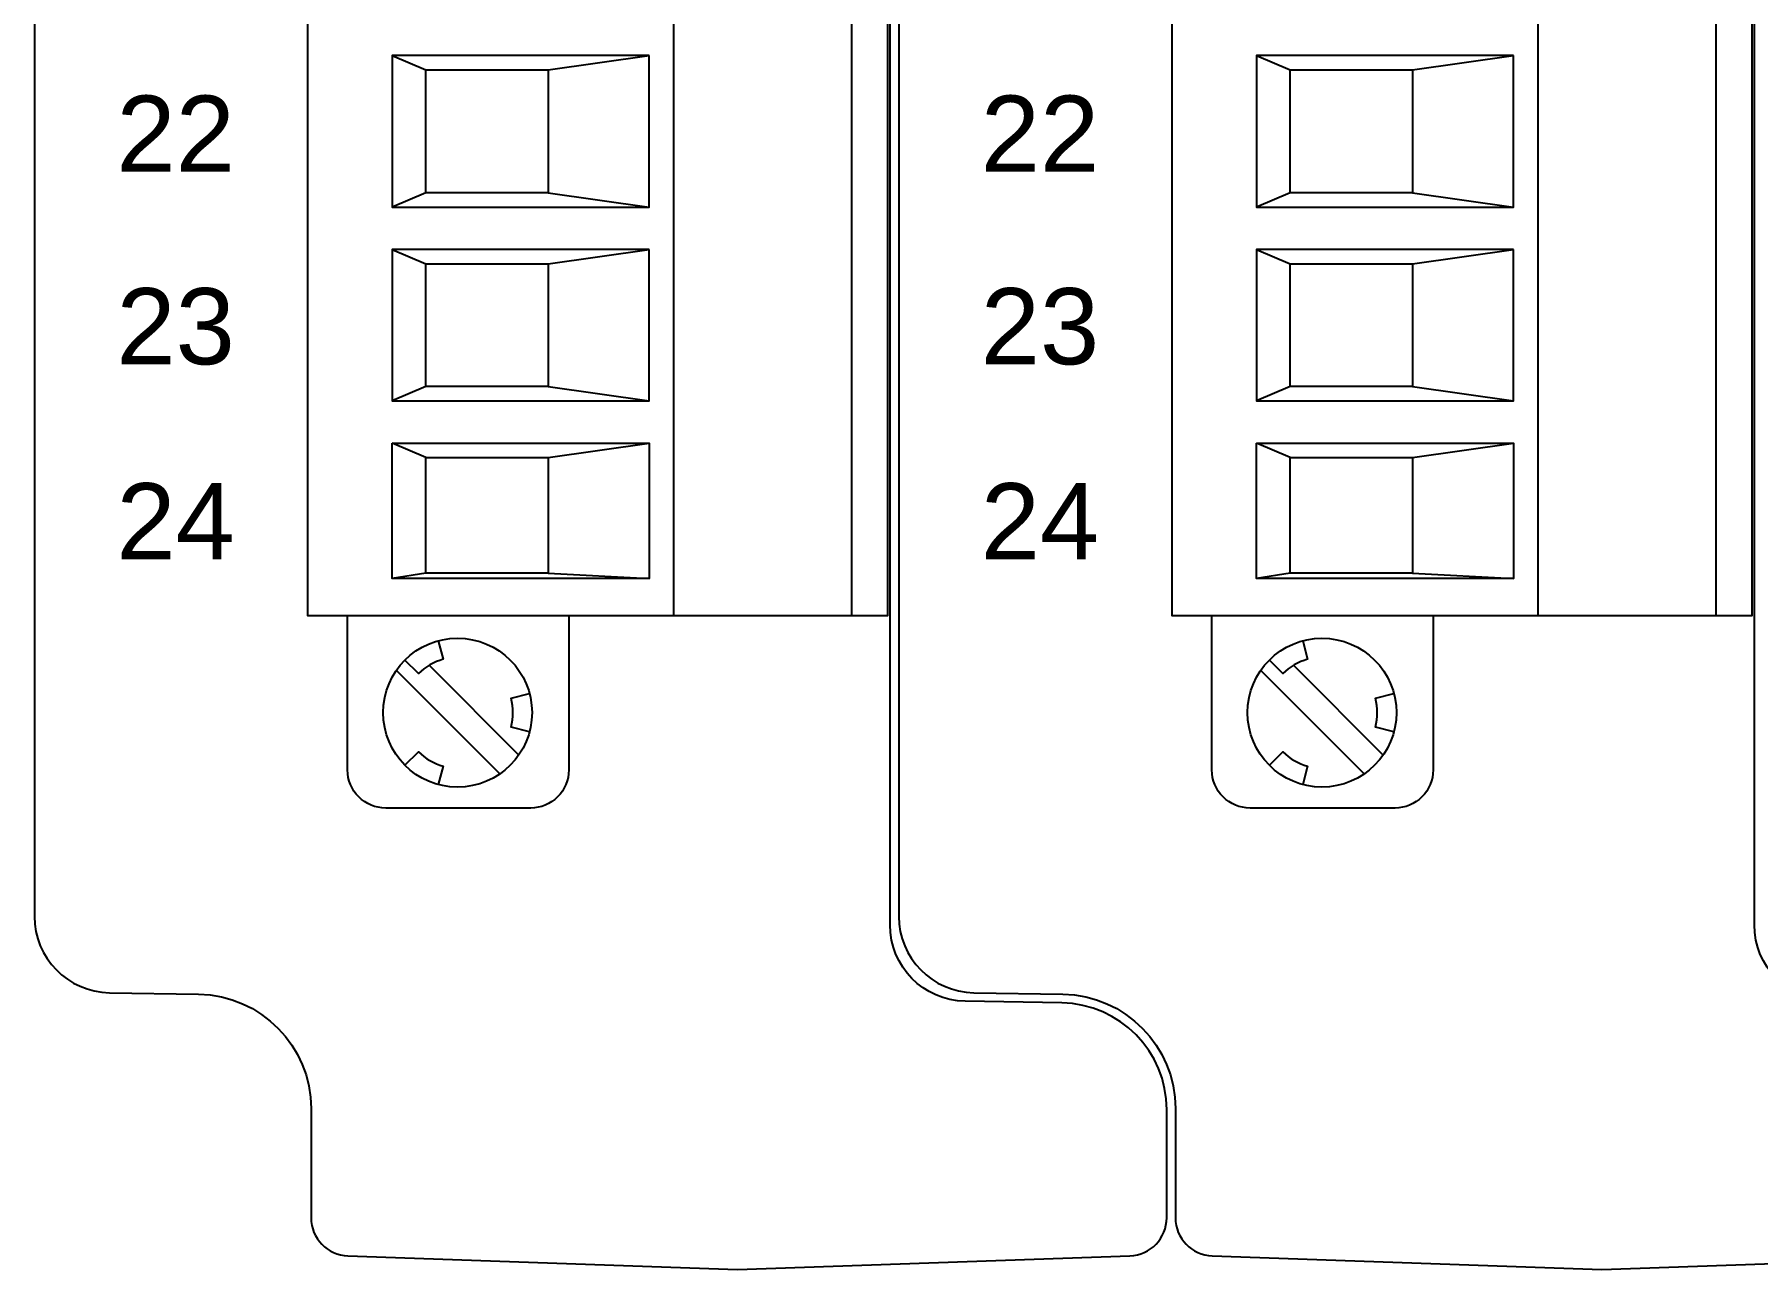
# Model space of a CAD drawing. Extents: x 1 to 47, y 1 to 35.
# Drawn here: x 35.821 to 37.599, y 9.779 to 11.054 of the extents above; entities that cross this region are included whole.
import ezdxf

# ---------------------------------------------------------------- set-up
doc = ezdxf.new("R2010")
doc.units = 0
doc.header["$MEASUREMENT"] = 0
for name, color, linetype in [('9_04__3__63_UNIVERSAL_BINA', 7, 'CONTINUOUS'), ('9_05__4__84_UNIVERSAL_BINA', 7, 'CONTINUOUS'), ('9_07__6__21_UNIVERSAL_BINA', 7, 'CONTINUOUS'), ('9_08__7__21_UNIVERSAL_BINA', 7, 'CONTINUOUS'), ('9_09__8__42_UNIVERSAL_BINA', 7, 'CONTINUOUS'), ('9_10__9__42_UNIVERSAL_BINA', 7, 'CONTINUOUS'), ('9_11__A__63_UNIVERSAL_BINA', 7, 'CONTINUOUS'), ('9_14__D__36_ELECTROMECHANI', 7, 'CONTINUOUS'), ('9_15__E__48_ELECTROMECHANI', 7, 'CONTINUOUS')]:
    doc.layers.add(name, color=color, linetype=linetype)
doc.styles.add('ARIAL', font='arial.ttf')

msp = doc.modelspace()

# ---------------------------------------------------------------- linework, layer by layer
at = {"layer": '9_04__3__63_UNIVERSAL_BINA'}
for points in [[(36.7125, 16.6987), (36.7125, 10.1436, 0.409111), (36.7899, 10.0649), (36.8819, 10.0633, -0.409111), (36.998, 9.9452), (36.998, 9.8325, 0.404026), (37.036, 9.7932), (37.438, 9.7791), (37.843, 9.7933, 0.404026), (37.881, 9.8326), (37.881, 9.9441, 0.409111), (37.7726, 10.0543), (37.6729, 10.056, -0.409111), (37.5955, 10.1348), (37.5955, 16.7075, -0.409111)], [(37.2639, 10.4539), (37.2639, 10.2948, -0.414214), (37.2246, 10.2555), (37.075, 10.2555, -0.414214), (37.0356, 10.2948), (37.0356, 10.4539)], [(37.1293, 10.428), (37.1344, 10.409, 0.131652), (37.1088, 10.3942), (37.0949, 10.4082)], [(37.2233, 10.334), (37.2043, 10.3391, 0.131652), (37.2043, 10.3687), (37.2233, 10.3737)], [(37.0949, 10.2996), (37.1088, 10.3135, 0.131652), (37.1344, 10.2987), (37.1293, 10.2797)]]:
    msp.add_lwpolyline(points, format="xyb", dxfattribs=at)
for points in [[(37.5929, 12.0539), (37.5929, 10.4539), (36.9945, 10.4539), (36.9945, 12.0539)], [(37.3468, 11.0321), (37.0817, 11.0321), (37.0817, 10.8756), (37.3468, 10.8756)], [(37.1165, 11.0173), (37.2425, 11.0173), (37.2425, 10.8905), (37.1165, 10.8905)], [(37.3468, 10.8321), (37.0817, 10.8321), (37.0817, 10.6756), (37.3468, 10.6756)], [(37.1165, 10.8173), (37.2425, 10.8173), (37.2425, 10.6905), (37.1165, 10.6905)], [(37.0817, 10.6321), (37.3468, 10.6321), (37.3468, 10.4925), (37.0817, 10.4925)], [(37.1165, 10.6173), (37.2425, 10.6173), (37.2425, 10.4978), (37.1165, 10.4978)]]:
    msp.add_lwpolyline(points, close=True, dxfattribs=at)
for points in [[(37.3724, 10.4539), (37.3724, 12.0539)], [(37.5556, 12.0539), (37.5556, 10.4539)], [(37.0817, 11.0321), (37.1165, 11.0173)], [(37.2425, 11.0173), (37.3468, 11.0321)], [(37.1165, 10.8905), (37.0817, 10.8756)], [(37.2425, 10.8905), (37.3468, 10.8756)], [(37.0817, 10.8321), (37.1165, 10.8173)], [(37.2425, 10.8173), (37.3468, 10.8321)], [(37.1165, 10.6905), (37.0817, 10.6756)], [(37.2425, 10.6905), (37.3468, 10.6756)], [(37.1165, 10.6173), (37.0817, 10.6321)], [(37.2425, 10.6173), (37.3468, 10.6321)], [(37.1165, 10.4978), (37.0817, 10.4925)], [(37.2425, 10.4978), (37.3468, 10.4925)], [(37.1197, 10.4028), (37.2123, 10.3102)], [(37.1928, 10.2907), (37.086, 10.3975)]]:
    msp.add_lwpolyline(points, dxfattribs=at)
msp.add_circle((37.1492, 10.3539), 0.0768, dxfattribs=at)
at = {"layer": '9_05__4__84_UNIVERSAL_BINA'}
for points in [[(35.8205, 16.6987), (35.8205, 10.1436, 0.409111), (35.8979, 10.0649), (35.9899, 10.0633, -0.409111), (36.106, 9.9452), (36.106, 9.8325, 0.404026), (36.144, 9.7932), (36.546, 9.7791), (36.951, 9.7933, 0.404026), (36.989, 9.8326), (36.989, 9.9441, 0.409111), (36.8806, 10.0543), (36.7809, 10.056, -0.409111), (36.7035, 10.1348), (36.7035, 16.7075, -0.409111)], [(36.7125, 16.6987), (36.7125, 10.1436, 0.409111), (36.7899, 10.0649), (36.8819, 10.0633, -0.409111), (36.998, 9.9452), (36.998, 9.8325, 0.404026), (37.036, 9.7932), (37.438, 9.7791), (37.843, 9.7933, 0.404026), (37.881, 9.8326), (37.881, 9.9441, 0.409111), (37.7726, 10.0543), (37.6729, 10.056, -0.409111), (37.5955, 10.1348), (37.5955, 16.7075, -0.409111)], [(36.3719, 10.4539), (36.3719, 10.2948, -0.414214), (36.3326, 10.2555), (36.183, 10.2555, -0.414214), (36.1436, 10.2948), (36.1436, 10.4539)], [(37.2639, 10.4539), (37.2639, 10.2948, -0.414214), (37.2246, 10.2555), (37.075, 10.2555, -0.414214), (37.0356, 10.2948), (37.0356, 10.4539)], [(36.2373, 10.428), (36.2424, 10.409, 0.131652), (36.2168, 10.3942), (36.2029, 10.4082)], [(37.1293, 10.428), (37.1344, 10.409, 0.131652), (37.1088, 10.3942), (37.0949, 10.4082)], [(36.3313, 10.334), (36.3123, 10.3391, 0.131652), (36.3123, 10.3687), (36.3313, 10.3737)], [(37.2233, 10.334), (37.2043, 10.3391, 0.131652), (37.2043, 10.3687), (37.2233, 10.3737)], [(36.2029, 10.2996), (36.2168, 10.3135, 0.131652), (36.2424, 10.2987), (36.2373, 10.2797)], [(37.0949, 10.2996), (37.1088, 10.3135, 0.131652), (37.1344, 10.2987), (37.1293, 10.2797)]]:
    msp.add_lwpolyline(points, format="xyb", dxfattribs=at)
for points in [[(36.7009, 12.0539), (36.7009, 10.4539), (36.1025, 10.4539), (36.1025, 12.0539)], [(37.5929, 12.0539), (37.5929, 10.4539), (36.9945, 10.4539), (36.9945, 12.0539)], [(36.4548, 11.0321), (36.1897, 11.0321), (36.1897, 10.8756), (36.4548, 10.8756)], [(37.3468, 11.0321), (37.0817, 11.0321), (37.0817, 10.8756), (37.3468, 10.8756)], [(36.2245, 11.0173), (36.3505, 11.0173), (36.3505, 10.8905), (36.2245, 10.8905)], [(37.1165, 11.0173), (37.2425, 11.0173), (37.2425, 10.8905), (37.1165, 10.8905)], [(36.4548, 10.8321), (36.1897, 10.8321), (36.1897, 10.6756), (36.4548, 10.6756)], [(37.3468, 10.8321), (37.0817, 10.8321), (37.0817, 10.6756), (37.3468, 10.6756)], [(36.2245, 10.8173), (36.3505, 10.8173), (36.3505, 10.6905), (36.2245, 10.6905)], [(37.1165, 10.8173), (37.2425, 10.8173), (37.2425, 10.6905), (37.1165, 10.6905)], [(36.1897, 10.6321), (36.4548, 10.6321), (36.4548, 10.4925), (36.1897, 10.4925)], [(36.2245, 10.6173), (36.3505, 10.6173), (36.3505, 10.4978), (36.2245, 10.4978)], [(37.0817, 10.6321), (37.3468, 10.6321), (37.3468, 10.4925), (37.0817, 10.4925)], [(37.1165, 10.6173), (37.2425, 10.6173), (37.2425, 10.4978), (37.1165, 10.4978)]]:
    msp.add_lwpolyline(points, close=True, dxfattribs=at)
for points in [[(36.4804, 10.4539), (36.4804, 12.0539)], [(36.6636, 12.0539), (36.6636, 10.4539)], [(37.3724, 10.4539), (37.3724, 12.0539)], [(37.5556, 12.0539), (37.5556, 10.4539)], [(36.1897, 11.0321), (36.2245, 11.0173)], [(36.3505, 11.0173), (36.4548, 11.0321)], [(37.0817, 11.0321), (37.1165, 11.0173)], [(37.2425, 11.0173), (37.3468, 11.0321)], [(36.2245, 10.8905), (36.1897, 10.8756)], [(36.3505, 10.8905), (36.4548, 10.8756)], [(37.1165, 10.8905), (37.0817, 10.8756)], [(37.2425, 10.8905), (37.3468, 10.8756)], [(36.1897, 10.8321), (36.2245, 10.8173)], [(36.3505, 10.8173), (36.4548, 10.8321)], [(37.0817, 10.8321), (37.1165, 10.8173)], [(37.2425, 10.8173), (37.3468, 10.8321)], [(36.2245, 10.6905), (36.1897, 10.6756)], [(36.3505, 10.6905), (36.4548, 10.6756)], [(37.1165, 10.6905), (37.0817, 10.6756)], [(37.2425, 10.6905), (37.3468, 10.6756)], [(36.2245, 10.6173), (36.1897, 10.6321)], [(36.3505, 10.6173), (36.4548, 10.6321)], [(37.1165, 10.6173), (37.0817, 10.6321)], [(37.2425, 10.6173), (37.3468, 10.6321)], [(36.2245, 10.4978), (36.1897, 10.4925)], [(36.3505, 10.4978), (36.4548, 10.4925)], [(37.1165, 10.4978), (37.0817, 10.4925)], [(37.2425, 10.4978), (37.3468, 10.4925)], [(36.2277, 10.4028), (36.3203, 10.3102)], [(37.1197, 10.4028), (37.2123, 10.3102)], [(36.3008, 10.2907), (36.194, 10.3975)], [(37.1928, 10.2907), (37.086, 10.3975)]]:
    msp.add_lwpolyline(points, dxfattribs=at)
for centre in [(36.2572, 10.3539), (37.1492, 10.3539)]:
    msp.add_circle(centre, 0.0768, dxfattribs=at)
at = {"layer": '9_07__6__21_UNIVERSAL_BINA'}
for points in [[(36.7125, 16.6987), (36.7125, 10.1436, 0.409111), (36.7899, 10.0649), (36.8819, 10.0633, -0.409111), (36.998, 9.9452), (36.998, 9.8325, 0.404026), (37.036, 9.7932), (37.438, 9.7791), (37.843, 9.7933, 0.404026), (37.881, 9.8326), (37.881, 9.9441, 0.409111), (37.7726, 10.0543), (37.6729, 10.056, -0.409111), (37.5955, 10.1348), (37.5955, 16.7075, -0.409111)], [(37.2639, 10.4539), (37.2639, 10.2948, -0.414214), (37.2246, 10.2555), (37.075, 10.2555, -0.414214), (37.0356, 10.2948), (37.0356, 10.4539)], [(37.1293, 10.428), (37.1344, 10.409, 0.131652), (37.1088, 10.3942), (37.0949, 10.4082)], [(37.2233, 10.334), (37.2043, 10.3391, 0.131652), (37.2043, 10.3687), (37.2233, 10.3737)], [(37.0949, 10.2996), (37.1088, 10.3135, 0.131652), (37.1344, 10.2987), (37.1293, 10.2797)]]:
    msp.add_lwpolyline(points, format="xyb", dxfattribs=at)
for points in [[(37.5929, 12.0539), (37.5929, 10.4539), (36.9945, 10.4539), (36.9945, 12.0539)], [(37.3468, 11.0321), (37.0817, 11.0321), (37.0817, 10.8756), (37.3468, 10.8756)], [(37.1165, 11.0173), (37.2425, 11.0173), (37.2425, 10.8905), (37.1165, 10.8905)], [(37.3468, 10.8321), (37.0817, 10.8321), (37.0817, 10.6756), (37.3468, 10.6756)], [(37.1165, 10.8173), (37.2425, 10.8173), (37.2425, 10.6905), (37.1165, 10.6905)], [(37.0817, 10.6321), (37.3468, 10.6321), (37.3468, 10.4925), (37.0817, 10.4925)], [(37.1165, 10.6173), (37.2425, 10.6173), (37.2425, 10.4978), (37.1165, 10.4978)]]:
    msp.add_lwpolyline(points, close=True, dxfattribs=at)
for points in [[(37.3724, 10.4539), (37.3724, 12.0539)], [(37.5556, 12.0539), (37.5556, 10.4539)], [(37.0817, 11.0321), (37.1165, 11.0173)], [(37.2425, 11.0173), (37.3468, 11.0321)], [(37.1165, 10.8905), (37.0817, 10.8756)], [(37.2425, 10.8905), (37.3468, 10.8756)], [(37.0817, 10.8321), (37.1165, 10.8173)], [(37.2425, 10.8173), (37.3468, 10.8321)], [(37.1165, 10.6905), (37.0817, 10.6756)], [(37.2425, 10.6905), (37.3468, 10.6756)], [(37.1165, 10.6173), (37.0817, 10.6321)], [(37.2425, 10.6173), (37.3468, 10.6321)], [(37.1165, 10.4978), (37.0817, 10.4925)], [(37.2425, 10.4978), (37.3468, 10.4925)], [(37.1197, 10.4028), (37.2123, 10.3102)], [(37.1928, 10.2907), (37.086, 10.3975)]]:
    msp.add_lwpolyline(points, dxfattribs=at)
msp.add_circle((37.1492, 10.3539), 0.0768, dxfattribs=at)
at = {"layer": '9_08__7__21_UNIVERSAL_BINA'}
for points in [[(35.8205, 16.6987), (35.8205, 10.1436, 0.409111), (35.8979, 10.0649), (35.9899, 10.0633, -0.409111), (36.106, 9.9452), (36.106, 9.8325, 0.404026), (36.144, 9.7932), (36.546, 9.7791), (36.951, 9.7933, 0.404026), (36.989, 9.8326), (36.989, 9.9441, 0.409111), (36.8806, 10.0543), (36.7809, 10.056, -0.409111), (36.7035, 10.1348), (36.7035, 16.7075, -0.409111)], [(36.7125, 16.6987), (36.7125, 10.1436, 0.409111), (36.7899, 10.0649), (36.8819, 10.0633, -0.409111), (36.998, 9.9452), (36.998, 9.8325, 0.404026), (37.036, 9.7932), (37.438, 9.7791), (37.843, 9.7933, 0.404026), (37.881, 9.8326), (37.881, 9.9441, 0.409111), (37.7726, 10.0543), (37.6729, 10.056, -0.409111), (37.5955, 10.1348), (37.5955, 16.7075, -0.409111)], [(36.3719, 10.4539), (36.3719, 10.2948, -0.414214), (36.3326, 10.2555), (36.183, 10.2555, -0.414214), (36.1436, 10.2948), (36.1436, 10.4539)], [(37.2639, 10.4539), (37.2639, 10.2948, -0.414214), (37.2246, 10.2555), (37.075, 10.2555, -0.414214), (37.0356, 10.2948), (37.0356, 10.4539)], [(36.2373, 10.428), (36.2424, 10.409, 0.131652), (36.2168, 10.3942), (36.2029, 10.4082)], [(37.1293, 10.428), (37.1344, 10.409, 0.131652), (37.1088, 10.3942), (37.0949, 10.4082)], [(36.3313, 10.334), (36.3123, 10.3391, 0.131652), (36.3123, 10.3687), (36.3313, 10.3737)], [(37.2233, 10.334), (37.2043, 10.3391, 0.131652), (37.2043, 10.3687), (37.2233, 10.3737)], [(36.2029, 10.2996), (36.2168, 10.3135, 0.131652), (36.2424, 10.2987), (36.2373, 10.2797)], [(37.0949, 10.2996), (37.1088, 10.3135, 0.131652), (37.1344, 10.2987), (37.1293, 10.2797)]]:
    msp.add_lwpolyline(points, format="xyb", dxfattribs=at)
for points in [[(36.7009, 12.0539), (36.7009, 10.4539), (36.1025, 10.4539), (36.1025, 12.0539)], [(37.5929, 12.0539), (37.5929, 10.4539), (36.9945, 10.4539), (36.9945, 12.0539)], [(36.4548, 11.0321), (36.1897, 11.0321), (36.1897, 10.8756), (36.4548, 10.8756)], [(37.3468, 11.0321), (37.0817, 11.0321), (37.0817, 10.8756), (37.3468, 10.8756)], [(36.2245, 11.0173), (36.3505, 11.0173), (36.3505, 10.8905), (36.2245, 10.8905)], [(37.1165, 11.0173), (37.2425, 11.0173), (37.2425, 10.8905), (37.1165, 10.8905)], [(36.4548, 10.8321), (36.1897, 10.8321), (36.1897, 10.6756), (36.4548, 10.6756)], [(37.3468, 10.8321), (37.0817, 10.8321), (37.0817, 10.6756), (37.3468, 10.6756)], [(36.2245, 10.8173), (36.3505, 10.8173), (36.3505, 10.6905), (36.2245, 10.6905)], [(37.1165, 10.8173), (37.2425, 10.8173), (37.2425, 10.6905), (37.1165, 10.6905)], [(36.1897, 10.6321), (36.4548, 10.6321), (36.4548, 10.4925), (36.1897, 10.4925)], [(36.2245, 10.6173), (36.3505, 10.6173), (36.3505, 10.4978), (36.2245, 10.4978)], [(37.0817, 10.6321), (37.3468, 10.6321), (37.3468, 10.4925), (37.0817, 10.4925)], [(37.1165, 10.6173), (37.2425, 10.6173), (37.2425, 10.4978), (37.1165, 10.4978)]]:
    msp.add_lwpolyline(points, close=True, dxfattribs=at)
for points in [[(36.4804, 10.4539), (36.4804, 12.0539)], [(36.6636, 12.0539), (36.6636, 10.4539)], [(37.3724, 10.4539), (37.3724, 12.0539)], [(37.5556, 12.0539), (37.5556, 10.4539)], [(36.1897, 11.0321), (36.2245, 11.0173)], [(36.3505, 11.0173), (36.4548, 11.0321)], [(37.0817, 11.0321), (37.1165, 11.0173)], [(37.2425, 11.0173), (37.3468, 11.0321)], [(36.2245, 10.8905), (36.1897, 10.8756)], [(36.3505, 10.8905), (36.4548, 10.8756)], [(37.1165, 10.8905), (37.0817, 10.8756)], [(37.2425, 10.8905), (37.3468, 10.8756)], [(36.1897, 10.8321), (36.2245, 10.8173)], [(36.3505, 10.8173), (36.4548, 10.8321)], [(37.0817, 10.8321), (37.1165, 10.8173)], [(37.2425, 10.8173), (37.3468, 10.8321)], [(36.2245, 10.6905), (36.1897, 10.6756)], [(36.3505, 10.6905), (36.4548, 10.6756)], [(37.1165, 10.6905), (37.0817, 10.6756)], [(37.2425, 10.6905), (37.3468, 10.6756)], [(36.2245, 10.6173), (36.1897, 10.6321)], [(36.3505, 10.6173), (36.4548, 10.6321)], [(37.1165, 10.6173), (37.0817, 10.6321)], [(37.2425, 10.6173), (37.3468, 10.6321)], [(36.2245, 10.4978), (36.1897, 10.4925)], [(36.3505, 10.4978), (36.4548, 10.4925)], [(37.1165, 10.4978), (37.0817, 10.4925)], [(37.2425, 10.4978), (37.3468, 10.4925)], [(36.2277, 10.4028), (36.3203, 10.3102)], [(37.1197, 10.4028), (37.2123, 10.3102)], [(36.3008, 10.2907), (36.194, 10.3975)], [(37.1928, 10.2907), (37.086, 10.3975)]]:
    msp.add_lwpolyline(points, dxfattribs=at)
for centre in [(36.2572, 10.3539), (37.1492, 10.3539)]:
    msp.add_circle(centre, 0.0768, dxfattribs=at)
at = {"layer": '9_09__8__42_UNIVERSAL_BINA'}
for points in [[(36.7125, 16.6987), (36.7125, 10.1436, 0.409111), (36.7899, 10.0649), (36.8819, 10.0633, -0.409111), (36.998, 9.9452), (36.998, 9.8325, 0.404026), (37.036, 9.7932), (37.438, 9.7791), (37.843, 9.7933, 0.404026), (37.881, 9.8326), (37.881, 9.9441, 0.409111), (37.7726, 10.0543), (37.6729, 10.056, -0.409111), (37.5955, 10.1348), (37.5955, 16.7075, -0.409111)], [(37.2639, 10.4539), (37.2639, 10.2948, -0.414214), (37.2246, 10.2555), (37.075, 10.2555, -0.414214), (37.0356, 10.2948), (37.0356, 10.4539)], [(37.1293, 10.428), (37.1344, 10.409, 0.131652), (37.1088, 10.3942), (37.0949, 10.4082)], [(37.2233, 10.334), (37.2043, 10.3391, 0.131652), (37.2043, 10.3687), (37.2233, 10.3737)], [(37.0949, 10.2996), (37.1088, 10.3135, 0.131652), (37.1344, 10.2987), (37.1293, 10.2797)]]:
    msp.add_lwpolyline(points, format="xyb", dxfattribs=at)
for points in [[(37.5929, 12.0539), (37.5929, 10.4539), (36.9945, 10.4539), (36.9945, 12.0539)], [(37.3468, 11.0321), (37.0817, 11.0321), (37.0817, 10.8756), (37.3468, 10.8756)], [(37.1165, 11.0173), (37.2425, 11.0173), (37.2425, 10.8905), (37.1165, 10.8905)], [(37.3468, 10.8321), (37.0817, 10.8321), (37.0817, 10.6756), (37.3468, 10.6756)], [(37.1165, 10.8173), (37.2425, 10.8173), (37.2425, 10.6905), (37.1165, 10.6905)], [(37.0817, 10.6321), (37.3468, 10.6321), (37.3468, 10.4925), (37.0817, 10.4925)], [(37.1165, 10.6173), (37.2425, 10.6173), (37.2425, 10.4978), (37.1165, 10.4978)]]:
    msp.add_lwpolyline(points, close=True, dxfattribs=at)
for points in [[(37.3724, 10.4539), (37.3724, 12.0539)], [(37.5556, 12.0539), (37.5556, 10.4539)], [(37.0817, 11.0321), (37.1165, 11.0173)], [(37.2425, 11.0173), (37.3468, 11.0321)], [(37.1165, 10.8905), (37.0817, 10.8756)], [(37.2425, 10.8905), (37.3468, 10.8756)], [(37.0817, 10.8321), (37.1165, 10.8173)], [(37.2425, 10.8173), (37.3468, 10.8321)], [(37.1165, 10.6905), (37.0817, 10.6756)], [(37.2425, 10.6905), (37.3468, 10.6756)], [(37.1165, 10.6173), (37.0817, 10.6321)], [(37.2425, 10.6173), (37.3468, 10.6321)], [(37.1165, 10.4978), (37.0817, 10.4925)], [(37.2425, 10.4978), (37.3468, 10.4925)], [(37.1197, 10.4028), (37.2123, 10.3102)], [(37.1928, 10.2907), (37.086, 10.3975)]]:
    msp.add_lwpolyline(points, dxfattribs=at)
msp.add_circle((37.1492, 10.3539), 0.0768, dxfattribs=at)
at = {"layer": '9_10__9__42_UNIVERSAL_BINA'}
for points in [[(35.8205, 16.6987), (35.8205, 10.1436, 0.409111), (35.8979, 10.0649), (35.9899, 10.0633, -0.409111), (36.106, 9.9452), (36.106, 9.8325, 0.404026), (36.144, 9.7932), (36.546, 9.7791), (36.951, 9.7933, 0.404026), (36.989, 9.8326), (36.989, 9.9441, 0.409111), (36.8806, 10.0543), (36.7809, 10.056, -0.409111), (36.7035, 10.1348), (36.7035, 16.7075, -0.409111)], [(36.7125, 16.6987), (36.7125, 10.1436, 0.409111), (36.7899, 10.0649), (36.8819, 10.0633, -0.409111), (36.998, 9.9452), (36.998, 9.8325, 0.404026), (37.036, 9.7932), (37.438, 9.7791), (37.843, 9.7933, 0.404026), (37.881, 9.8326), (37.881, 9.9441, 0.409111), (37.7726, 10.0543), (37.6729, 10.056, -0.409111), (37.5955, 10.1348), (37.5955, 16.7075, -0.409111)], [(36.3719, 10.4539), (36.3719, 10.2948, -0.414214), (36.3326, 10.2555), (36.183, 10.2555, -0.414214), (36.1436, 10.2948), (36.1436, 10.4539)], [(37.2639, 10.4539), (37.2639, 10.2948, -0.414214), (37.2246, 10.2555), (37.075, 10.2555, -0.414214), (37.0356, 10.2948), (37.0356, 10.4539)], [(36.2373, 10.428), (36.2424, 10.409, 0.131652), (36.2168, 10.3942), (36.2029, 10.4082)], [(37.1293, 10.428), (37.1344, 10.409, 0.131652), (37.1088, 10.3942), (37.0949, 10.4082)], [(36.3313, 10.334), (36.3123, 10.3391, 0.131652), (36.3123, 10.3687), (36.3313, 10.3737)], [(37.2233, 10.334), (37.2043, 10.3391, 0.131652), (37.2043, 10.3687), (37.2233, 10.3737)], [(36.2029, 10.2996), (36.2168, 10.3135, 0.131652), (36.2424, 10.2987), (36.2373, 10.2797)], [(37.0949, 10.2996), (37.1088, 10.3135, 0.131652), (37.1344, 10.2987), (37.1293, 10.2797)]]:
    msp.add_lwpolyline(points, format="xyb", dxfattribs=at)
for points in [[(36.7009, 12.0539), (36.7009, 10.4539), (36.1025, 10.4539), (36.1025, 12.0539)], [(37.5929, 12.0539), (37.5929, 10.4539), (36.9945, 10.4539), (36.9945, 12.0539)], [(36.4548, 11.0321), (36.1897, 11.0321), (36.1897, 10.8756), (36.4548, 10.8756)], [(37.3468, 11.0321), (37.0817, 11.0321), (37.0817, 10.8756), (37.3468, 10.8756)], [(36.2245, 11.0173), (36.3505, 11.0173), (36.3505, 10.8905), (36.2245, 10.8905)], [(37.1165, 11.0173), (37.2425, 11.0173), (37.2425, 10.8905), (37.1165, 10.8905)], [(36.4548, 10.8321), (36.1897, 10.8321), (36.1897, 10.6756), (36.4548, 10.6756)], [(37.3468, 10.8321), (37.0817, 10.8321), (37.0817, 10.6756), (37.3468, 10.6756)], [(36.2245, 10.8173), (36.3505, 10.8173), (36.3505, 10.6905), (36.2245, 10.6905)], [(37.1165, 10.8173), (37.2425, 10.8173), (37.2425, 10.6905), (37.1165, 10.6905)], [(36.1897, 10.6321), (36.4548, 10.6321), (36.4548, 10.4925), (36.1897, 10.4925)], [(36.2245, 10.6173), (36.3505, 10.6173), (36.3505, 10.4978), (36.2245, 10.4978)], [(37.0817, 10.6321), (37.3468, 10.6321), (37.3468, 10.4925), (37.0817, 10.4925)], [(37.1165, 10.6173), (37.2425, 10.6173), (37.2425, 10.4978), (37.1165, 10.4978)]]:
    msp.add_lwpolyline(points, close=True, dxfattribs=at)
for points in [[(36.4804, 10.4539), (36.4804, 12.0539)], [(36.6636, 12.0539), (36.6636, 10.4539)], [(37.3724, 10.4539), (37.3724, 12.0539)], [(37.5556, 12.0539), (37.5556, 10.4539)], [(36.1897, 11.0321), (36.2245, 11.0173)], [(36.3505, 11.0173), (36.4548, 11.0321)], [(37.0817, 11.0321), (37.1165, 11.0173)], [(37.2425, 11.0173), (37.3468, 11.0321)], [(36.2245, 10.8905), (36.1897, 10.8756)], [(36.3505, 10.8905), (36.4548, 10.8756)], [(37.1165, 10.8905), (37.0817, 10.8756)], [(37.2425, 10.8905), (37.3468, 10.8756)], [(36.1897, 10.8321), (36.2245, 10.8173)], [(36.3505, 10.8173), (36.4548, 10.8321)], [(37.0817, 10.8321), (37.1165, 10.8173)], [(37.2425, 10.8173), (37.3468, 10.8321)], [(36.2245, 10.6905), (36.1897, 10.6756)], [(36.3505, 10.6905), (36.4548, 10.6756)], [(37.1165, 10.6905), (37.0817, 10.6756)], [(37.2425, 10.6905), (37.3468, 10.6756)], [(36.2245, 10.6173), (36.1897, 10.6321)], [(36.3505, 10.6173), (36.4548, 10.6321)], [(37.1165, 10.6173), (37.0817, 10.6321)], [(37.2425, 10.6173), (37.3468, 10.6321)], [(36.2245, 10.4978), (36.1897, 10.4925)], [(36.3505, 10.4978), (36.4548, 10.4925)], [(37.1165, 10.4978), (37.0817, 10.4925)], [(37.2425, 10.4978), (37.3468, 10.4925)], [(36.2277, 10.4028), (36.3203, 10.3102)], [(37.1197, 10.4028), (37.2123, 10.3102)], [(36.3008, 10.2907), (36.194, 10.3975)], [(37.1928, 10.2907), (37.086, 10.3975)]]:
    msp.add_lwpolyline(points, dxfattribs=at)
for centre in [(36.2572, 10.3539), (37.1492, 10.3539)]:
    msp.add_circle(centre, 0.0768, dxfattribs=at)
at = {"layer": '9_11__A__63_UNIVERSAL_BINA'}
for points in [[(35.8205, 16.6987), (35.8205, 10.1436, 0.409111), (35.8979, 10.0649), (35.9899, 10.0633, -0.409111), (36.106, 9.9452), (36.106, 9.8325, 0.404026), (36.144, 9.7932), (36.546, 9.7791), (36.951, 9.7933, 0.404026), (36.989, 9.8326), (36.989, 9.9441, 0.409111), (36.8806, 10.0543), (36.7809, 10.056, -0.409111), (36.7035, 10.1348), (36.7035, 16.7075, -0.409111)], [(36.7125, 16.6987), (36.7125, 10.1436, 0.409111), (36.7899, 10.0649), (36.8819, 10.0633, -0.409111), (36.998, 9.9452), (36.998, 9.8325, 0.404026), (37.036, 9.7932), (37.438, 9.7791), (37.843, 9.7933, 0.404026), (37.881, 9.8326), (37.881, 9.9441, 0.409111), (37.7726, 10.0543), (37.6729, 10.056, -0.409111), (37.5955, 10.1348), (37.5955, 16.7075, -0.409111)], [(36.3719, 10.4539), (36.3719, 10.2948, -0.414214), (36.3326, 10.2555), (36.183, 10.2555, -0.414214), (36.1436, 10.2948), (36.1436, 10.4539)], [(37.2639, 10.4539), (37.2639, 10.2948, -0.414214), (37.2246, 10.2555), (37.075, 10.2555, -0.414214), (37.0356, 10.2948), (37.0356, 10.4539)], [(36.2373, 10.428), (36.2424, 10.409, 0.131652), (36.2168, 10.3942), (36.2029, 10.4082)], [(37.1293, 10.428), (37.1344, 10.409, 0.131652), (37.1088, 10.3942), (37.0949, 10.4082)], [(36.3313, 10.334), (36.3123, 10.3391, 0.131652), (36.3123, 10.3687), (36.3313, 10.3737)], [(37.2233, 10.334), (37.2043, 10.3391, 0.131652), (37.2043, 10.3687), (37.2233, 10.3737)], [(36.2029, 10.2996), (36.2168, 10.3135, 0.131652), (36.2424, 10.2987), (36.2373, 10.2797)], [(37.0949, 10.2996), (37.1088, 10.3135, 0.131652), (37.1344, 10.2987), (37.1293, 10.2797)]]:
    msp.add_lwpolyline(points, format="xyb", dxfattribs=at)
for points in [[(36.7009, 12.0539), (36.7009, 10.4539), (36.1025, 10.4539), (36.1025, 12.0539)], [(37.5929, 12.0539), (37.5929, 10.4539), (36.9945, 10.4539), (36.9945, 12.0539)], [(36.4548, 11.0321), (36.1897, 11.0321), (36.1897, 10.8756), (36.4548, 10.8756)], [(37.3468, 11.0321), (37.0817, 11.0321), (37.0817, 10.8756), (37.3468, 10.8756)], [(36.2245, 11.0173), (36.3505, 11.0173), (36.3505, 10.8905), (36.2245, 10.8905)], [(37.1165, 11.0173), (37.2425, 11.0173), (37.2425, 10.8905), (37.1165, 10.8905)], [(36.4548, 10.8321), (36.1897, 10.8321), (36.1897, 10.6756), (36.4548, 10.6756)], [(37.3468, 10.8321), (37.0817, 10.8321), (37.0817, 10.6756), (37.3468, 10.6756)], [(36.2245, 10.8173), (36.3505, 10.8173), (36.3505, 10.6905), (36.2245, 10.6905)], [(37.1165, 10.8173), (37.2425, 10.8173), (37.2425, 10.6905), (37.1165, 10.6905)], [(36.1897, 10.6321), (36.4548, 10.6321), (36.4548, 10.4925), (36.1897, 10.4925)], [(36.2245, 10.6173), (36.3505, 10.6173), (36.3505, 10.4978), (36.2245, 10.4978)], [(37.0817, 10.6321), (37.3468, 10.6321), (37.3468, 10.4925), (37.0817, 10.4925)], [(37.1165, 10.6173), (37.2425, 10.6173), (37.2425, 10.4978), (37.1165, 10.4978)]]:
    msp.add_lwpolyline(points, close=True, dxfattribs=at)
for points in [[(36.4804, 10.4539), (36.4804, 12.0539)], [(36.6636, 12.0539), (36.6636, 10.4539)], [(37.3724, 10.4539), (37.3724, 12.0539)], [(37.5556, 12.0539), (37.5556, 10.4539)], [(36.1897, 11.0321), (36.2245, 11.0173)], [(36.3505, 11.0173), (36.4548, 11.0321)], [(37.0817, 11.0321), (37.1165, 11.0173)], [(37.2425, 11.0173), (37.3468, 11.0321)], [(36.2245, 10.8905), (36.1897, 10.8756)], [(36.3505, 10.8905), (36.4548, 10.8756)], [(37.1165, 10.8905), (37.0817, 10.8756)], [(37.2425, 10.8905), (37.3468, 10.8756)], [(36.1897, 10.8321), (36.2245, 10.8173)], [(36.3505, 10.8173), (36.4548, 10.8321)], [(37.0817, 10.8321), (37.1165, 10.8173)], [(37.2425, 10.8173), (37.3468, 10.8321)], [(36.2245, 10.6905), (36.1897, 10.6756)], [(36.3505, 10.6905), (36.4548, 10.6756)], [(37.1165, 10.6905), (37.0817, 10.6756)], [(37.2425, 10.6905), (37.3468, 10.6756)], [(36.2245, 10.6173), (36.1897, 10.6321)], [(36.3505, 10.6173), (36.4548, 10.6321)], [(37.1165, 10.6173), (37.0817, 10.6321)], [(37.2425, 10.6173), (37.3468, 10.6321)], [(36.2245, 10.4978), (36.1897, 10.4925)], [(36.3505, 10.4978), (36.4548, 10.4925)], [(37.1165, 10.4978), (37.0817, 10.4925)], [(37.2425, 10.4978), (37.3468, 10.4925)], [(36.2277, 10.4028), (36.3203, 10.3102)], [(37.1197, 10.4028), (37.2123, 10.3102)], [(36.3008, 10.2907), (36.194, 10.3975)], [(37.1928, 10.2907), (37.086, 10.3975)]]:
    msp.add_lwpolyline(points, dxfattribs=at)
for centre in [(36.2572, 10.3539), (37.1492, 10.3539)]:
    msp.add_circle(centre, 0.0768, dxfattribs=at)
at = {"layer": '9_14__D__36_ELECTROMECHANI'}
for points in [[(36.7125, 16.6987), (36.7125, 10.1436, 0.409111), (36.7899, 10.0649), (36.8819, 10.0633, -0.409111), (36.998, 9.9452), (36.998, 9.8325, 0.404026), (37.036, 9.7932), (37.438, 9.7791), (37.843, 9.7933, 0.404026), (37.881, 9.8326), (37.881, 9.9441, 0.409111), (37.7726, 10.0543), (37.6729, 10.056, -0.409111), (37.5955, 10.1348), (37.5955, 16.7075, -0.409111)], [(37.2639, 10.4539), (37.2639, 10.2948, -0.414214), (37.2246, 10.2555), (37.075, 10.2555, -0.414214), (37.0356, 10.2948), (37.0356, 10.4539)], [(37.1293, 10.428), (37.1344, 10.409, 0.131652), (37.1088, 10.3942), (37.0949, 10.4082)], [(37.2233, 10.334), (37.2043, 10.3391, 0.131652), (37.2043, 10.3687), (37.2233, 10.3737)], [(37.0949, 10.2996), (37.1088, 10.3135, 0.131652), (37.1344, 10.2987), (37.1293, 10.2797)]]:
    msp.add_lwpolyline(points, format="xyb", dxfattribs=at)
for points in [[(37.5929, 12.0539), (37.5929, 10.4539), (36.9945, 10.4539), (36.9945, 12.0539)], [(37.3468, 11.0321), (37.0817, 11.0321), (37.0817, 10.8756), (37.3468, 10.8756)], [(37.1165, 11.0173), (37.2425, 11.0173), (37.2425, 10.8905), (37.1165, 10.8905)], [(37.3468, 10.8321), (37.0817, 10.8321), (37.0817, 10.6756), (37.3468, 10.6756)], [(37.1165, 10.8173), (37.2425, 10.8173), (37.2425, 10.6905), (37.1165, 10.6905)], [(37.0817, 10.6321), (37.3468, 10.6321), (37.3468, 10.4925), (37.0817, 10.4925)], [(37.1165, 10.6173), (37.2425, 10.6173), (37.2425, 10.4978), (37.1165, 10.4978)]]:
    msp.add_lwpolyline(points, close=True, dxfattribs=at)
for points in [[(37.3724, 10.4539), (37.3724, 12.0539)], [(37.5556, 12.0539), (37.5556, 10.4539)], [(37.0817, 11.0321), (37.1165, 11.0173)], [(37.2425, 11.0173), (37.3468, 11.0321)], [(37.1165, 10.8905), (37.0817, 10.8756)], [(37.2425, 10.8905), (37.3468, 10.8756)], [(37.0817, 10.8321), (37.1165, 10.8173)], [(37.2425, 10.8173), (37.3468, 10.8321)], [(37.1165, 10.6905), (37.0817, 10.6756)], [(37.2425, 10.6905), (37.3468, 10.6756)], [(37.1165, 10.6173), (37.0817, 10.6321)], [(37.2425, 10.6173), (37.3468, 10.6321)], [(37.1165, 10.4978), (37.0817, 10.4925)], [(37.2425, 10.4978), (37.3468, 10.4925)], [(37.1197, 10.4028), (37.2123, 10.3102)], [(37.1928, 10.2907), (37.086, 10.3975)]]:
    msp.add_lwpolyline(points, dxfattribs=at)
msp.add_circle((37.1492, 10.3539), 0.0768, dxfattribs=at)
at = {"layer": '9_15__E__48_ELECTROMECHANI'}
for points in [[(35.8205, 16.6987), (35.8205, 10.1436, 0.409111), (35.8979, 10.0649), (35.9899, 10.0633, -0.409111), (36.106, 9.9452), (36.106, 9.8325, 0.404026), (36.144, 9.7932), (36.546, 9.7791), (36.951, 9.7933, 0.404026), (36.989, 9.8326), (36.989, 9.9441, 0.409111), (36.8806, 10.0543), (36.7809, 10.056, -0.409111), (36.7035, 10.1348), (36.7035, 16.7075, -0.409111)], [(36.7125, 16.6987), (36.7125, 10.1436, 0.409111), (36.7899, 10.0649), (36.8819, 10.0633, -0.409111), (36.998, 9.9452), (36.998, 9.8325, 0.404026), (37.036, 9.7932), (37.438, 9.7791), (37.843, 9.7933, 0.404026), (37.881, 9.8326), (37.881, 9.9441, 0.409111), (37.7726, 10.0543), (37.6729, 10.056, -0.409111), (37.5955, 10.1348), (37.5955, 16.7075, -0.409111)], [(36.3719, 10.4539), (36.3719, 10.2948, -0.414214), (36.3326, 10.2555), (36.183, 10.2555, -0.414214), (36.1436, 10.2948), (36.1436, 10.4539)], [(37.2639, 10.4539), (37.2639, 10.2948, -0.414214), (37.2246, 10.2555), (37.075, 10.2555, -0.414214), (37.0356, 10.2948), (37.0356, 10.4539)], [(36.2373, 10.428), (36.2424, 10.409, 0.131652), (36.2168, 10.3942), (36.2029, 10.4082)], [(37.1293, 10.428), (37.1344, 10.409, 0.131652), (37.1088, 10.3942), (37.0949, 10.4082)], [(36.3313, 10.334), (36.3123, 10.3391, 0.131652), (36.3123, 10.3687), (36.3313, 10.3737)], [(37.2233, 10.334), (37.2043, 10.3391, 0.131652), (37.2043, 10.3687), (37.2233, 10.3737)], [(36.2029, 10.2996), (36.2168, 10.3135, 0.131652), (36.2424, 10.2987), (36.2373, 10.2797)], [(37.0949, 10.2996), (37.1088, 10.3135, 0.131652), (37.1344, 10.2987), (37.1293, 10.2797)]]:
    msp.add_lwpolyline(points, format="xyb", dxfattribs=at)
for points in [[(36.7009, 12.0539), (36.7009, 10.4539), (36.1025, 10.4539), (36.1025, 12.0539)], [(37.5929, 12.0539), (37.5929, 10.4539), (36.9945, 10.4539), (36.9945, 12.0539)], [(36.4548, 11.0321), (36.1897, 11.0321), (36.1897, 10.8756), (36.4548, 10.8756)], [(37.3468, 11.0321), (37.0817, 11.0321), (37.0817, 10.8756), (37.3468, 10.8756)], [(36.2245, 11.0173), (36.3505, 11.0173), (36.3505, 10.8905), (36.2245, 10.8905)], [(37.1165, 11.0173), (37.2425, 11.0173), (37.2425, 10.8905), (37.1165, 10.8905)], [(36.4548, 10.8321), (36.1897, 10.8321), (36.1897, 10.6756), (36.4548, 10.6756)], [(37.3468, 10.8321), (37.0817, 10.8321), (37.0817, 10.6756), (37.3468, 10.6756)], [(36.2245, 10.8173), (36.3505, 10.8173), (36.3505, 10.6905), (36.2245, 10.6905)], [(37.1165, 10.8173), (37.2425, 10.8173), (37.2425, 10.6905), (37.1165, 10.6905)], [(36.1897, 10.6321), (36.4548, 10.6321), (36.4548, 10.4925), (36.1897, 10.4925)], [(36.2245, 10.6173), (36.3505, 10.6173), (36.3505, 10.4978), (36.2245, 10.4978)], [(37.0817, 10.6321), (37.3468, 10.6321), (37.3468, 10.4925), (37.0817, 10.4925)], [(37.1165, 10.6173), (37.2425, 10.6173), (37.2425, 10.4978), (37.1165, 10.4978)]]:
    msp.add_lwpolyline(points, close=True, dxfattribs=at)
for points in [[(36.4804, 10.4539), (36.4804, 12.0539)], [(36.6636, 12.0539), (36.6636, 10.4539)], [(37.3724, 10.4539), (37.3724, 12.0539)], [(37.5556, 12.0539), (37.5556, 10.4539)], [(36.1897, 11.0321), (36.2245, 11.0173)], [(36.3505, 11.0173), (36.4548, 11.0321)], [(37.0817, 11.0321), (37.1165, 11.0173)], [(37.2425, 11.0173), (37.3468, 11.0321)], [(36.2245, 10.8905), (36.1897, 10.8756)], [(36.3505, 10.8905), (36.4548, 10.8756)], [(37.1165, 10.8905), (37.0817, 10.8756)], [(37.2425, 10.8905), (37.3468, 10.8756)], [(36.1897, 10.8321), (36.2245, 10.8173)], [(36.3505, 10.8173), (36.4548, 10.8321)], [(37.0817, 10.8321), (37.1165, 10.8173)], [(37.2425, 10.8173), (37.3468, 10.8321)], [(36.2245, 10.6905), (36.1897, 10.6756)], [(36.3505, 10.6905), (36.4548, 10.6756)], [(37.1165, 10.6905), (37.0817, 10.6756)], [(37.2425, 10.6905), (37.3468, 10.6756)], [(36.2245, 10.6173), (36.1897, 10.6321)], [(36.3505, 10.6173), (36.4548, 10.6321)], [(37.1165, 10.6173), (37.0817, 10.6321)], [(37.2425, 10.6173), (37.3468, 10.6321)], [(36.2245, 10.4978), (36.1897, 10.4925)], [(36.3505, 10.4978), (36.4548, 10.4925)], [(37.1165, 10.4978), (37.0817, 10.4925)], [(37.2425, 10.4978), (37.3468, 10.4925)], [(36.2277, 10.4028), (36.3203, 10.3102)], [(37.1197, 10.4028), (37.2123, 10.3102)], [(36.3008, 10.2907), (36.194, 10.3975)], [(37.1928, 10.2907), (37.086, 10.3975)]]:
    msp.add_lwpolyline(points, dxfattribs=at)
for centre in [(36.2572, 10.3539), (37.1492, 10.3539)]:
    msp.add_circle(centre, 0.0768, dxfattribs=at)

# ---------------------------------------------------------------- texts
at = {"layer": '9_04__3__63_UNIVERSAL_BINA', "style": 'ARIAL'}
for s, p in [('22', (36.7971, 10.9121)), ('23', (36.7971, 10.7134)), ('24', (36.7971, 10.5121))]:
    msp.add_text(s, height=0.07867, dxfattribs=at).set_placement(p)
at = {"layer": '9_05__4__84_UNIVERSAL_BINA', "style": 'ARIAL'}
for s, p in [('22', (35.9051, 10.9121)), ('22', (36.7971, 10.9121)), ('23', (35.9051, 10.7134)), ('23', (36.7971, 10.7134)), ('24', (35.9051, 10.5121)), ('24', (36.7971, 10.5121))]:
    msp.add_text(s, height=0.07867, dxfattribs=at).set_placement(p)
at = {"layer": '9_07__6__21_UNIVERSAL_BINA', "style": 'ARIAL'}
for s, p in [('22', (36.7971, 10.9121)), ('23', (36.7971, 10.7134)), ('24', (36.7971, 10.5121))]:
    msp.add_text(s, height=0.07867, dxfattribs=at).set_placement(p)
at = {"layer": '9_08__7__21_UNIVERSAL_BINA', "style": 'ARIAL'}
for s, p in [('22', (35.9051, 10.9121)), ('22', (36.7971, 10.9121)), ('23', (35.9051, 10.7134)), ('23', (36.7971, 10.7134)), ('24', (35.9051, 10.5121)), ('24', (36.7971, 10.5121))]:
    msp.add_text(s, height=0.07867, dxfattribs=at).set_placement(p)
at = {"layer": '9_09__8__42_UNIVERSAL_BINA', "style": 'ARIAL'}
for s, p in [('22', (36.7971, 10.9121)), ('23', (36.7971, 10.7134)), ('24', (36.7971, 10.5121))]:
    msp.add_text(s, height=0.07867, dxfattribs=at).set_placement(p)
at = {"layer": '9_10__9__42_UNIVERSAL_BINA', "style": 'ARIAL'}
for s, p in [('22', (35.9051, 10.9121)), ('22', (36.7971, 10.9121)), ('23', (35.9051, 10.7134)), ('23', (36.7971, 10.7134)), ('24', (35.9051, 10.5121)), ('24', (36.7971, 10.5121))]:
    msp.add_text(s, height=0.07867, dxfattribs=at).set_placement(p)
at = {"layer": '9_11__A__63_UNIVERSAL_BINA', "style": 'ARIAL'}
for s, p in [('22', (35.9051, 10.9121)), ('22', (36.7971, 10.9121)), ('23', (35.9051, 10.7134)), ('23', (36.7971, 10.7134)), ('24', (35.9051, 10.5121)), ('24', (36.7971, 10.5121))]:
    msp.add_text(s, height=0.07867, dxfattribs=at).set_placement(p)
at = {"layer": '9_14__D__36_ELECTROMECHANI', "style": 'ARIAL'}
for s, p in [('22', (36.7971, 10.9121)), ('23', (36.7971, 10.7134)), ('24', (36.7971, 10.5121))]:
    msp.add_text(s, height=0.07867, dxfattribs=at).set_placement(p)
at = {"layer": '9_15__E__48_ELECTROMECHANI', "style": 'ARIAL'}
for s, p in [('22', (35.9051, 10.9121)), ('22', (36.7971, 10.9121)), ('23', (35.9051, 10.7134)), ('23', (36.7971, 10.7134)), ('24', (35.9051, 10.5121)), ('24', (36.7971, 10.5121))]:
    msp.add_text(s, height=0.07867, dxfattribs=at).set_placement(p)

doc.saveas('drawing.dxf')
